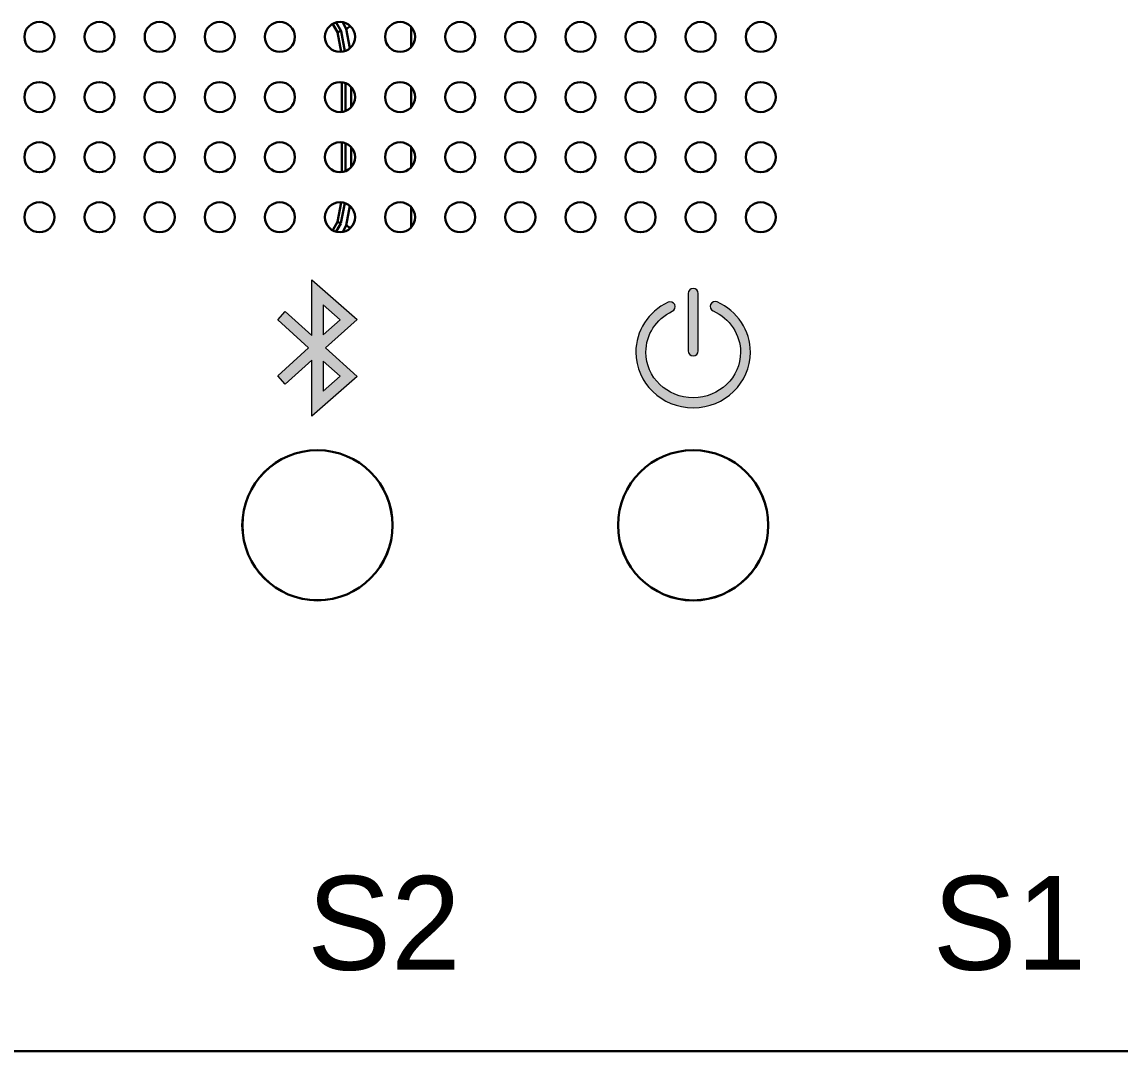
# Model space of a CAD drawing. Header units: inches. Extents: x 59 to 754, y 172 to 990.
# Drawn here: x 493.6 to 604.1, y 460.3 to 563.9 of the extents above; entities that cross this region are included whole.
import ezdxf

# ---------------------------------------------------------------- set-up
doc = ezdxf.new("R2010")
doc.units = ezdxf.units.IN
doc.header["$MEASUREMENT"] = 0
doc.layers.add('svg15406', color=7, linetype='Continuous')

# ---------------------------------------------------------------- blocks, each defined once
blk = doc.blocks.new('block 4')
at = {"layer": 'svg15406', "color": 7, "lineweight": 30, "true_color": 0xffffff}
for points in [[(561.14, 520.77), (556.96, 520.77), (553.58, 517.38), (553.58, 513.21), (553.59, 509.04), (556.97, 505.66), (561.14, 505.65)], [(561.14, 505.65), (565.31, 505.66), (568.69, 509.05), (568.69, 513.22), (568.68, 517.39), (565.3, 520.77), (561.14, 520.77)]]:
    blk.add_open_spline(points, degree=3, knots=[0, 0, 0, 0, 1, 1, 1, 2, 2, 2, 2], dxfattribs=at)
blk = doc.blocks.new('block 5')
at = {"layer": 'svg15406', "color": 7, "lineweight": 30, "true_color": 0xffffff}
for points in [[(523.34, 520.77), (519.17, 520.77), (515.78, 517.38), (515.79, 513.21), (515.79, 509.04), (519.17, 505.66), (523.34, 505.65)], [(523.34, 505.65), (527.52, 505.66), (530.9, 509.05), (530.89, 513.22), (530.89, 517.39), (527.51, 520.77), (523.34, 520.77)]]:
    blk.add_open_spline(points, degree=3, knots=[0, 0, 0, 0, 1, 1, 1, 2, 2, 2, 2], dxfattribs=at)
blk = doc.blocks.new('block 19')
at = {"layer": 'svg15406', "color": 7, "true_color": 0xffffff, "insert": (585.24, 468.34), "char_height": 9.44, "attachment_point": 7}
blk.add_mtext('\\fEthnocentricRg-Regular|b0|i0|c0|p34;\\W1;S1', dxfattribs=at)
blk = doc.blocks.new('block 20')
at = {"layer": 'svg15406', "color": 7, "true_color": 0xffffff, "insert": (522.32, 468.34), "char_height": 9.44, "attachment_point": 7}
blk.add_mtext('\\fEthnocentricRg-Regular|b0|i0|c0|p34;\\W1;S2', dxfattribs=at)
blk = doc.blocks.new('block 25')
at = {"layer": 'svg15406', "true_color": 0xffffff}
h = blk.add_hatch(color=7, dxfattribs=at)
h.paths.add_polyline_path([(522.77, 532.31), (522.77, 537.91), (527.35, 533.91), (524.15, 531.06), (527.35, 528.19), (522.77, 524.18), (522.77, 529.81), (520.1, 527.41), (519.34, 528.25), (522.44, 531.06), (519.34, 533.87), (520.1, 534.72)])
h.paths.add_polyline_path([(523.91, 526.7), (525.62, 528.2), (523.91, 529.73)])
h.paths.add_polyline_path([(523.91, 532.39), (525.61, 533.9), (523.91, 535.39)])
at = {"layer": 'svg15406', "lineweight": 0}
for points in [[(522.77, 532.31), (522.77, 537.91), (527.35, 533.91), (524.15, 531.06), (527.35, 528.19), (522.77, 524.18), (522.77, 529.81), (520.1, 527.41), (519.34, 528.25), (522.44, 531.06), (519.34, 533.87), (520.1, 534.72), (522.77, 532.31)], [(523.91, 532.39), (525.61, 533.9), (523.91, 535.39), (523.91, 532.39)], [(523.91, 526.7), (525.62, 528.2), (523.91, 529.73), (523.91, 526.7)]]:
    blk.add_lwpolyline(points, dxfattribs=at)
blk = doc.blocks.new('block 28')
at = {"layer": 'svg15406', "true_color": 0xffffff}
h = blk.add_hatch(color=7, dxfattribs=at)
h.dxf.hatch_style = 2
edge = h.paths.add_edge_path()
edge.add_spline(control_points=[(561.14, 530.26), (560.86, 530.26), (560.64, 530.49), (560.64, 530.76), (560.64, 530.76), (560.64, 536.55), (560.64, 536.55), (560.64, 536.83), (560.86, 537.05), (561.14, 537.05), (561.41, 537.05), (561.64, 536.83), (561.64, 536.55), (561.64, 536.55), (561.64, 530.76), (561.64, 530.76), (561.64, 530.49), (561.41, 530.26), (561.14, 530.26)], knot_values=[0, 0, 0, 0, 1, 1, 1, 2, 2, 2, 3, 3, 3, 4, 4, 4, 5, 5, 5, 6, 6, 6, 6], degree=3, periodic=1)
h = blk.add_hatch(color=7, dxfattribs=at)
h.dxf.hatch_style = 2
edge = h.paths.add_edge_path()
edge.add_spline(control_points=[(561.14, 525.04), (557.96, 525.04), (555.37, 527.54), (555.37, 530.62), (555.37, 532.78), (556.61, 534.7), (558.61, 535.65), (558.86, 535.77), (559.16, 535.66), (559.28, 535.41), (559.4, 535.16), (559.29, 534.86), (559.04, 534.74), (557.4, 533.96), (556.38, 532.39), (556.38, 530.62), (556.38, 528.1), (558.51, 526.04), (561.14, 526.04), (563.76, 526.04), (565.9, 528.1), (565.9, 530.62), (565.9, 532.4), (564.82, 534.03), (563.14, 534.78), (562.89, 534.89), (562.78, 535.19), (562.89, 535.44), (563, 535.7), (563.3, 535.81), (563.55, 535.69), (565.59, 534.78), (566.9, 532.79), (566.9, 530.62), (566.9, 527.54), (564.31, 525.04), (561.14, 525.04)], knot_values=[0, 0, 0, 0, 1, 1, 1, 2, 2, 2, 3, 3, 3, 4, 4, 4, 5, 5, 5, 6, 6, 6, 7, 7, 7, 8, 8, 8, 9, 9, 9, 10, 10, 10, 11, 11, 11, 12, 12, 12, 12], degree=3, periodic=1)
at = {"layer": 'svg15406', "lineweight": 0}
for points, knots in [([(561.14, 530.26), (560.86, 530.26), (560.64, 530.49), (560.64, 530.76), (560.64, 530.76), (560.64, 536.55), (560.64, 536.55), (560.64, 536.83), (560.86, 537.05), (561.14, 537.05), (561.41, 537.05), (561.64, 536.83), (561.64, 536.55), (561.64, 536.55), (561.64, 530.76), (561.64, 530.76), (561.64, 530.49), (561.41, 530.26), (561.14, 530.26)], [0, 0, 0, 0, 1, 1, 1, 2, 2, 2, 3, 3, 3, 4, 4, 4, 5, 5, 5, 6, 6, 6, 6]), ([(561.14, 525.04), (557.96, 525.04), (555.37, 527.54), (555.37, 530.62), (555.37, 532.78), (556.61, 534.7), (558.61, 535.65), (558.86, 535.77), (559.16, 535.66), (559.28, 535.41), (559.4, 535.16), (559.29, 534.86), (559.04, 534.74), (557.4, 533.96), (556.38, 532.39), (556.38, 530.62), (556.38, 528.1), (558.51, 526.04), (561.14, 526.04), (563.76, 526.04), (565.9, 528.1), (565.9, 530.62), (565.9, 532.4), (564.82, 534.03), (563.14, 534.78), (562.89, 534.89), (562.78, 535.19), (562.89, 535.44), (563, 535.7), (563.3, 535.81), (563.55, 535.69), (565.59, 534.78), (566.9, 532.79), (566.9, 530.62), (566.9, 527.54), (564.31, 525.04), (561.14, 525.04)], [0, 0, 0, 0, 1, 1, 1, 2, 2, 2, 3, 3, 3, 4, 4, 4, 5, 5, 5, 6, 6, 6, 7, 7, 7, 8, 8, 8, 9, 9, 9, 10, 10, 10, 11, 11, 11, 12, 12, 12, 12])]:
    blk.add_open_spline(points, degree=3, knots=knots, dxfattribs=at)
blk = doc.blocks.new('block 27')
at = {"layer": 'svg15406'}
blk.add_blockref('block 28', (0, 0), dxfattribs=at)
blk = doc.blocks.new('block 26')
at = {"layer": 'svg15406'}
blk.add_blockref('block 27', (0, 0), dxfattribs=at)

msp = doc.modelspace()

# ---------------------------------------------------------------- linework, layer by layer
at = {"layer": 'svg15406', "color": 250, "lineweight": 30, "true_color": 0x414141}
for points in [[(525.35, 562.82), (524.88, 563.64)], [(525.71, 560.85), (525.35, 562.82)], [(525.79, 554.82), (525.79, 557.77)], [(525.79, 548.77), (525.79, 551.73)], [(525.35, 543.73), (525.71, 545.69)], [(524.88, 542.91), (525.35, 543.73)]]:
    msp.add_lwpolyline(points, dxfattribs=at)
at = {"layer": 'svg15406', "color": 7, "lineweight": 30, "true_color": 0xffffff}
for points in [[(525.71, 562.93), (525.23, 563.79)], [(526.23, 563.16), (525.88, 563.8)], [(526.08, 560.92), (525.71, 562.93)], [(526.59, 561.21), (526.23, 563.16)], [(532.78, 561.33), (532.78, 563.36)], [(526.16, 554.91), (526.16, 557.7)], [(526.73, 555.29), (526.73, 557.28)], [(532.78, 555.29), (532.78, 557.31)], [(526.16, 548.86), (526.16, 551.66)], [(526.73, 549.24), (526.73, 551.24)], [(532.78, 549.24), (532.78, 551.27)], [(525.7, 543.6), (526.08, 545.63)], [(526.23, 543.39), (526.59, 545.34)], [(532.78, 543.19), (532.78, 545.22)], [(525.23, 542.77), (525.7, 543.59)], [(525.88, 542.75), (526.23, 543.39)], [(655.62, 460.3), (353.26, 460.3)]]:
    msp.add_lwpolyline(points, dxfattribs=at)
for points, knots in [([(495.37, 563.86), (494.54, 563.86), (493.86, 563.18), (493.86, 562.35), (493.86, 561.51), (494.54, 560.84), (495.37, 560.84)], [0, 0, 0, 0, 1, 1, 1, 2, 2, 2, 2]), ([(495.37, 560.84), (496.21, 560.84), (496.88, 561.51), (496.88, 562.35), (496.88, 563.18), (496.21, 563.86), (495.37, 563.86)], [0, 0, 0, 0, 1, 1, 1, 2, 2, 2, 2]), ([(501.42, 563.86), (500.58, 563.86), (499.91, 563.18), (499.91, 562.35), (499.91, 561.51), (500.59, 560.84), (501.42, 560.84)], [0, 0, 0, 0, 1, 1, 1, 2, 2, 2, 2]), ([(501.42, 560.84), (502.25, 560.84), (502.93, 561.51), (502.93, 562.35), (502.93, 563.18), (502.25, 563.86), (501.42, 563.86)], [0, 0, 0, 0, 1, 1, 1, 2, 2, 2, 2]), ([(507.47, 563.86), (506.63, 563.86), (505.96, 563.18), (505.96, 562.35), (505.96, 561.51), (506.63, 560.84), (507.47, 560.84)], [0, 0, 0, 0, 1, 1, 1, 2, 2, 2, 2]), ([(507.47, 560.84), (508.3, 560.84), (508.98, 561.51), (508.98, 562.35), (508.98, 563.18), (508.3, 563.86), (507.47, 563.86)], [0, 0, 0, 0, 1, 1, 1, 2, 2, 2, 2]), ([(513.51, 563.86), (512.68, 563.86), (512, 563.18), (512, 562.35), (512, 561.51), (512.68, 560.84), (513.51, 560.84)], [0, 0, 0, 0, 1, 1, 1, 2, 2, 2, 2]), ([(513.51, 560.84), (514.35, 560.84), (515.02, 561.51), (515.02, 562.35), (515.02, 563.18), (514.35, 563.86), (513.51, 563.86)], [0, 0, 0, 0, 1, 1, 1, 2, 2, 2, 2]), ([(519.56, 563.86), (518.73, 563.86), (518.05, 563.18), (518.05, 562.35), (518.05, 561.51), (518.73, 560.84), (519.56, 560.84)], [0, 0, 0, 0, 1, 1, 1, 2, 2, 2, 2]), ([(519.56, 560.84), (520.4, 560.84), (521.07, 561.51), (521.07, 562.35), (521.07, 563.18), (520.39, 563.86), (519.56, 563.86)], [0, 0, 0, 0, 1, 1, 1, 2, 2, 2, 2]), ([(525.61, 563.86), (524.77, 563.86), (524.1, 563.18), (524.1, 562.35), (524.1, 561.51), (524.77, 560.84), (525.61, 560.84)], [0, 0, 0, 0, 1, 1, 1, 2, 2, 2, 2]), ([(525.61, 560.84), (526.44, 560.84), (527.12, 561.51), (527.12, 562.35), (527.12, 563.18), (526.44, 563.86), (525.61, 563.86)], [0, 0, 0, 0, 1, 1, 1, 2, 2, 2, 2]), ([(531.66, 563.86), (530.82, 563.86), (530.14, 563.18), (530.15, 562.35), (530.15, 561.51), (530.82, 560.84), (531.66, 560.84)], [0, 0, 0, 0, 1, 1, 1, 2, 2, 2, 2]), ([(531.66, 560.84), (532.49, 560.84), (533.17, 561.51), (533.17, 562.35), (533.16, 563.18), (532.49, 563.86), (531.66, 563.86)], [0, 0, 0, 0, 1, 1, 1, 2, 2, 2, 2]), ([(537.7, 563.86), (536.87, 563.86), (536.19, 563.18), (536.19, 562.35), (536.19, 561.51), (536.87, 560.84), (537.7, 560.84)], [0, 0, 0, 0, 1, 1, 1, 2, 2, 2, 2]), ([(537.7, 560.84), (538.54, 560.84), (539.21, 561.51), (539.21, 562.35), (539.21, 563.18), (538.54, 563.86), (537.7, 563.86)], [0, 0, 0, 0, 1, 1, 1, 2, 2, 2, 2]), ([(543.75, 563.86), (542.91, 563.86), (542.24, 563.18), (542.24, 562.35), (542.24, 561.51), (542.92, 560.84), (543.75, 560.84)], [0, 0, 0, 0, 1, 1, 1, 2, 2, 2, 2]), ([(543.75, 560.84), (544.58, 560.84), (545.26, 561.51), (545.26, 562.35), (545.26, 563.18), (544.58, 563.86), (543.75, 563.86)], [0, 0, 0, 0, 1, 1, 1, 2, 2, 2, 2]), ([(549.8, 563.86), (548.96, 563.86), (548.29, 563.18), (548.29, 562.35), (548.29, 561.51), (548.96, 560.84), (549.8, 560.84)], [0, 0, 0, 0, 1, 1, 1, 2, 2, 2, 2]), ([(549.8, 560.84), (550.63, 560.84), (551.31, 561.51), (551.31, 562.35), (551.31, 563.18), (550.63, 563.86), (549.8, 563.86)], [0, 0, 0, 0, 1, 1, 1, 2, 2, 2, 2]), ([(555.84, 563.86), (555.01, 563.86), (554.33, 563.18), (554.33, 562.35), (554.33, 561.51), (555.01, 560.84), (555.84, 560.84)], [0, 0, 0, 0, 1, 1, 1, 2, 2, 2, 2]), ([(555.84, 560.84), (556.68, 560.84), (557.36, 561.51), (557.35, 562.35), (557.35, 563.18), (556.68, 563.86), (555.84, 563.86)], [0, 0, 0, 0, 1, 1, 1, 2, 2, 2, 2]), ([(561.89, 563.86), (561.06, 563.86), (560.38, 563.18), (560.38, 562.35), (560.38, 561.51), (561.06, 560.84), (561.89, 560.84)], [0, 0, 0, 0, 1, 1, 1, 2, 2, 2, 2]), ([(561.89, 560.84), (562.73, 560.84), (563.4, 561.51), (563.4, 562.35), (563.4, 563.18), (562.73, 563.86), (561.89, 563.86)], [0, 0, 0, 0, 1, 1, 1, 2, 2, 2, 2]), ([(567.94, 563.86), (567.1, 563.86), (566.43, 563.18), (566.43, 562.35), (566.43, 561.51), (567.11, 560.84), (567.94, 560.84)], [0, 0, 0, 0, 1, 1, 1, 2, 2, 2, 2]), ([(567.94, 560.84), (568.77, 560.84), (569.45, 561.51), (569.45, 562.35), (569.45, 563.18), (568.77, 563.86), (567.94, 563.86)], [0, 0, 0, 0, 1, 1, 1, 2, 2, 2, 2]), ([(525.35, 562.82), (525.38, 562.84), (525.41, 562.85), (525.44, 562.86), (525.46, 562.87), (525.49, 562.88), (525.51, 562.89), (525.54, 562.89), (525.56, 562.9), (525.58, 562.91), (525.6, 562.91), (525.61, 562.92), (525.63, 562.92), (525.66, 562.93), (525.68, 562.94), (525.69, 562.94), (525.7, 562.94), (525.71, 562.93), (525.71, 562.93)], [0, 0, 0, 0, 1, 1, 1, 2, 2, 2, 3, 3, 3, 4, 4, 4, 5, 5, 5, 6, 6, 6, 6]), ([(496.88, 556.3), (496.88, 557.14), (496.21, 557.81), (495.37, 557.81), (494.54, 557.81), (493.86, 557.13), (493.86, 556.3)], [0, 0, 0, 0, 1, 1, 1, 2, 2, 2, 2]), ([(502.93, 556.3), (502.93, 557.14), (502.25, 557.81), (501.42, 557.81), (500.58, 557.81), (499.91, 557.13), (499.91, 556.3)], [0, 0, 0, 0, 1, 1, 1, 2, 2, 2, 2]), ([(508.98, 556.3), (508.98, 557.14), (508.3, 557.81), (507.46, 557.81), (506.63, 557.81), (505.96, 557.13), (505.95, 556.3)], [0, 0, 0, 0, 1, 1, 1, 2, 2, 2, 2]), ([(515.03, 556.3), (515.02, 557.14), (514.35, 557.81), (513.51, 557.81), (512.68, 557.81), (512, 557.13), (512, 556.3)], [0, 0, 0, 0, 1, 1, 1, 2, 2, 2, 2]), ([(521.07, 556.3), (521.07, 557.14), (520.39, 557.81), (519.56, 557.81), (518.73, 557.81), (518.05, 557.13), (518.05, 556.3)], [0, 0, 0, 0, 1, 1, 1, 2, 2, 2, 2]), ([(527.12, 556.3), (527.12, 557.14), (526.44, 557.81), (525.61, 557.81), (524.77, 557.81), (524.1, 557.13), (524.1, 556.3)], [0, 0, 0, 0, 1, 1, 1, 2, 2, 2, 2]), ([(533.17, 556.3), (533.17, 557.14), (532.49, 557.81), (531.65, 557.81), (530.82, 557.81), (530.14, 557.13), (530.14, 556.3)], [0, 0, 0, 0, 1, 1, 1, 2, 2, 2, 2]), ([(539.21, 556.3), (539.21, 557.14), (538.54, 557.81), (537.7, 557.81), (536.87, 557.81), (536.19, 557.13), (536.19, 556.3)], [0, 0, 0, 0, 1, 1, 1, 2, 2, 2, 2]), ([(545.26, 556.3), (545.26, 557.14), (544.58, 557.81), (543.75, 557.81), (542.91, 557.81), (542.24, 557.13), (542.24, 556.3)], [0, 0, 0, 0, 1, 1, 1, 2, 2, 2, 2]), ([(551.31, 556.3), (551.31, 557.14), (550.63, 557.81), (549.8, 557.81), (548.96, 557.81), (548.29, 557.13), (548.29, 556.3)], [0, 0, 0, 0, 1, 1, 1, 2, 2, 2, 2]), ([(557.36, 556.3), (557.36, 557.14), (556.68, 557.81), (555.84, 557.81), (555.01, 557.81), (554.33, 557.13), (554.33, 556.3)], [0, 0, 0, 0, 1, 1, 1, 2, 2, 2, 2]), ([(563.4, 556.3), (563.4, 557.14), (562.73, 557.81), (561.89, 557.81), (561.06, 557.81), (560.38, 557.13), (560.38, 556.3)], [0, 0, 0, 0, 1, 1, 1, 2, 2, 2, 2]), ([(569.45, 556.3), (569.45, 557.14), (568.77, 557.81), (567.94, 557.81), (567.1, 557.81), (566.43, 557.13), (566.43, 556.3)], [0, 0, 0, 0, 1, 1, 1, 2, 2, 2, 2]), ([(493.86, 556.3), (493.86, 555.47), (494.54, 554.79), (495.37, 554.79), (496.21, 554.79), (496.88, 555.47), (496.88, 556.3)], [0, 0, 0, 0, 1, 1, 1, 2, 2, 2, 2]), ([(499.91, 556.3), (499.91, 555.47), (500.59, 554.79), (501.42, 554.79), (502.25, 554.79), (502.93, 555.47), (502.93, 556.3)], [0, 0, 0, 0, 1, 1, 1, 2, 2, 2, 2]), ([(505.95, 556.3), (505.96, 555.47), (506.63, 554.79), (507.47, 554.79), (508.3, 554.79), (508.98, 555.47), (508.98, 556.3)], [0, 0, 0, 0, 1, 1, 1, 2, 2, 2, 2]), ([(512, 556.3), (512, 555.47), (512.68, 554.79), (513.52, 554.79), (514.35, 554.79), (515.02, 555.47), (515.03, 556.3)], [0, 0, 0, 0, 1, 1, 1, 2, 2, 2, 2]), ([(518.05, 556.3), (518.05, 555.47), (518.73, 554.79), (519.56, 554.79), (520.4, 554.79), (521.07, 555.47), (521.07, 556.3)], [0, 0, 0, 0, 1, 1, 1, 2, 2, 2, 2]), ([(524.1, 556.3), (524.1, 555.47), (524.77, 554.79), (525.61, 554.79), (526.44, 554.79), (527.12, 555.47), (527.12, 556.3)], [0, 0, 0, 0, 1, 1, 1, 2, 2, 2, 2]), ([(530.14, 556.3), (530.14, 555.47), (530.82, 554.79), (531.66, 554.79), (532.49, 554.79), (533.17, 555.47), (533.17, 556.3)], [0, 0, 0, 0, 1, 1, 1, 2, 2, 2, 2]), ([(536.19, 556.3), (536.19, 555.47), (536.87, 554.79), (537.7, 554.79), (538.54, 554.79), (539.21, 555.47), (539.21, 556.3)], [0, 0, 0, 0, 1, 1, 1, 2, 2, 2, 2]), ([(542.24, 556.3), (542.24, 555.47), (542.92, 554.79), (543.75, 554.79), (544.59, 554.79), (545.26, 555.47), (545.26, 556.3)], [0, 0, 0, 0, 1, 1, 1, 2, 2, 2, 2]), ([(548.29, 556.3), (548.29, 555.47), (548.96, 554.79), (549.8, 554.79), (550.63, 554.79), (551.31, 555.47), (551.31, 556.3)], [0, 0, 0, 0, 1, 1, 1, 2, 2, 2, 2]), ([(554.33, 556.3), (554.33, 555.47), (555.01, 554.79), (555.85, 554.79), (556.68, 554.79), (557.36, 555.47), (557.36, 556.3)], [0, 0, 0, 0, 1, 1, 1, 2, 2, 2, 2]), ([(560.38, 556.3), (560.38, 555.47), (561.06, 554.79), (561.89, 554.79), (562.73, 554.79), (563.4, 555.47), (563.4, 556.3)], [0, 0, 0, 0, 1, 1, 1, 2, 2, 2, 2]), ([(566.43, 556.3), (566.43, 555.47), (567.11, 554.79), (567.94, 554.79), (568.77, 554.79), (569.45, 555.47), (569.45, 556.3)], [0, 0, 0, 0, 1, 1, 1, 2, 2, 2, 2]), ([(496.88, 550.25), (496.88, 551.09), (496.21, 551.76), (495.37, 551.76), (494.54, 551.76), (493.86, 551.09), (493.86, 550.25)], [0, 0, 0, 0, 1, 1, 1, 2, 2, 2, 2]), ([(502.93, 550.25), (502.93, 551.09), (502.25, 551.76), (501.42, 551.76), (500.58, 551.76), (499.91, 551.09), (499.91, 550.25)], [0, 0, 0, 0, 1, 1, 1, 2, 2, 2, 2]), ([(508.98, 550.25), (508.98, 551.09), (508.3, 551.76), (507.46, 551.76), (506.63, 551.76), (505.96, 551.09), (505.95, 550.25)], [0, 0, 0, 0, 1, 1, 1, 2, 2, 2, 2]), ([(515.03, 550.25), (515.02, 551.09), (514.35, 551.76), (513.51, 551.76), (512.68, 551.76), (512, 551.09), (512, 550.25)], [0, 0, 0, 0, 1, 1, 1, 2, 2, 2, 2]), ([(521.07, 550.25), (521.07, 551.09), (520.39, 551.76), (519.56, 551.76), (518.73, 551.76), (518.05, 551.09), (518.05, 550.25)], [0, 0, 0, 0, 1, 1, 1, 2, 2, 2, 2]), ([(527.12, 550.25), (527.12, 551.09), (526.44, 551.76), (525.61, 551.76), (524.77, 551.76), (524.1, 551.09), (524.1, 550.25)], [0, 0, 0, 0, 1, 1, 1, 2, 2, 2, 2]), ([(533.17, 550.25), (533.17, 551.09), (532.49, 551.76), (531.65, 551.76), (530.82, 551.76), (530.14, 551.09), (530.14, 550.25)], [0, 0, 0, 0, 1, 1, 1, 2, 2, 2, 2]), ([(539.21, 550.25), (539.21, 551.09), (538.54, 551.76), (537.7, 551.76), (536.87, 551.76), (536.19, 551.09), (536.19, 550.25)], [0, 0, 0, 0, 1, 1, 1, 2, 2, 2, 2]), ([(545.26, 550.25), (545.26, 551.09), (544.58, 551.76), (543.75, 551.76), (542.91, 551.76), (542.24, 551.09), (542.24, 550.25)], [0, 0, 0, 0, 1, 1, 1, 2, 2, 2, 2]), ([(551.31, 550.25), (551.31, 551.09), (550.63, 551.76), (549.8, 551.76), (548.96, 551.76), (548.29, 551.09), (548.29, 550.25)], [0, 0, 0, 0, 1, 1, 1, 2, 2, 2, 2]), ([(557.36, 550.25), (557.36, 551.09), (556.68, 551.76), (555.84, 551.76), (555.01, 551.76), (554.33, 551.09), (554.33, 550.25)], [0, 0, 0, 0, 1, 1, 1, 2, 2, 2, 2]), ([(563.4, 550.25), (563.4, 551.09), (562.73, 551.76), (561.89, 551.76), (561.06, 551.76), (560.38, 551.09), (560.38, 550.25)], [0, 0, 0, 0, 1, 1, 1, 2, 2, 2, 2]), ([(569.45, 550.25), (569.45, 551.09), (568.77, 551.76), (567.94, 551.76), (567.1, 551.76), (566.43, 551.09), (566.43, 550.25)], [0, 0, 0, 0, 1, 1, 1, 2, 2, 2, 2]), ([(493.86, 550.25), (493.86, 549.42), (494.54, 548.74), (495.37, 548.74), (496.21, 548.74), (496.88, 549.42), (496.88, 550.25)], [0, 0, 0, 0, 1, 1, 1, 2, 2, 2, 2]), ([(499.91, 550.25), (499.91, 549.42), (500.59, 548.74), (501.42, 548.74), (502.25, 548.74), (502.93, 549.42), (502.93, 550.25)], [0, 0, 0, 0, 1, 1, 1, 2, 2, 2, 2]), ([(505.95, 550.25), (505.96, 549.42), (506.63, 548.74), (507.47, 548.74), (508.3, 548.74), (508.98, 549.42), (508.98, 550.25)], [0, 0, 0, 0, 1, 1, 1, 2, 2, 2, 2]), ([(512, 550.25), (512, 549.42), (512.68, 548.74), (513.52, 548.74), (514.35, 548.74), (515.02, 549.42), (515.03, 550.25)], [0, 0, 0, 0, 1, 1, 1, 2, 2, 2, 2]), ([(518.05, 550.25), (518.05, 549.42), (518.73, 548.74), (519.56, 548.74), (520.4, 548.74), (521.07, 549.42), (521.07, 550.25)], [0, 0, 0, 0, 1, 1, 1, 2, 2, 2, 2]), ([(524.1, 550.25), (524.1, 549.42), (524.77, 548.74), (525.61, 548.74), (526.44, 548.74), (527.12, 549.42), (527.12, 550.25)], [0, 0, 0, 0, 1, 1, 1, 2, 2, 2, 2]), ([(530.14, 550.25), (530.14, 549.42), (530.82, 548.74), (531.66, 548.74), (532.49, 548.74), (533.17, 549.42), (533.17, 550.25)], [0, 0, 0, 0, 1, 1, 1, 2, 2, 2, 2]), ([(536.19, 550.25), (536.19, 549.42), (536.87, 548.74), (537.7, 548.74), (538.54, 548.74), (539.21, 549.42), (539.21, 550.25)], [0, 0, 0, 0, 1, 1, 1, 2, 2, 2, 2]), ([(542.24, 550.25), (542.24, 549.42), (542.92, 548.74), (543.75, 548.74), (544.59, 548.74), (545.26, 549.42), (545.26, 550.25)], [0, 0, 0, 0, 1, 1, 1, 2, 2, 2, 2]), ([(548.29, 550.25), (548.29, 549.42), (548.96, 548.74), (549.8, 548.74), (550.63, 548.74), (551.31, 549.42), (551.31, 550.25)], [0, 0, 0, 0, 1, 1, 1, 2, 2, 2, 2]), ([(554.33, 550.25), (554.33, 549.42), (555.01, 548.74), (555.85, 548.74), (556.68, 548.74), (557.36, 549.42), (557.36, 550.25)], [0, 0, 0, 0, 1, 1, 1, 2, 2, 2, 2]), ([(560.38, 550.25), (560.38, 549.42), (561.06, 548.74), (561.89, 548.74), (562.73, 548.74), (563.4, 549.42), (563.4, 550.25)], [0, 0, 0, 0, 1, 1, 1, 2, 2, 2, 2]), ([(566.43, 550.25), (566.43, 549.42), (567.11, 548.74), (567.94, 548.74), (568.77, 548.74), (569.45, 549.42), (569.45, 550.25)], [0, 0, 0, 0, 1, 1, 1, 2, 2, 2, 2]), ([(496.88, 544.21), (496.88, 545.04), (496.21, 545.72), (495.37, 545.72), (494.54, 545.72), (493.86, 545.04), (493.86, 544.21)], [0, 0, 0, 0, 1, 1, 1, 2, 2, 2, 2]), ([(502.93, 544.21), (502.93, 545.04), (502.25, 545.72), (501.42, 545.72), (500.58, 545.72), (499.91, 545.04), (499.91, 544.21)], [0, 0, 0, 0, 1, 1, 1, 2, 2, 2, 2]), ([(508.98, 544.21), (508.98, 545.04), (508.3, 545.72), (507.46, 545.72), (506.63, 545.72), (505.96, 545.04), (505.95, 544.21)], [0, 0, 0, 0, 1, 1, 1, 2, 2, 2, 2]), ([(515.03, 544.21), (515.02, 545.04), (514.35, 545.72), (513.51, 545.72), (512.68, 545.72), (512, 545.04), (512, 544.21)], [0, 0, 0, 0, 1, 1, 1, 2, 2, 2, 2]), ([(521.07, 544.21), (521.07, 545.04), (520.39, 545.72), (519.56, 545.72), (518.73, 545.72), (518.05, 545.04), (518.05, 544.21)], [0, 0, 0, 0, 1, 1, 1, 2, 2, 2, 2]), ([(527.12, 544.21), (527.12, 545.04), (526.44, 545.72), (525.61, 545.72), (524.77, 545.72), (524.1, 545.04), (524.1, 544.21)], [0, 0, 0, 0, 1, 1, 1, 2, 2, 2, 2]), ([(533.17, 544.21), (533.17, 545.04), (532.49, 545.72), (531.65, 545.72), (530.82, 545.72), (530.14, 545.04), (530.14, 544.21)], [0, 0, 0, 0, 1, 1, 1, 2, 2, 2, 2]), ([(539.21, 544.21), (539.21, 545.04), (538.54, 545.72), (537.7, 545.72), (536.87, 545.72), (536.19, 545.04), (536.19, 544.21)], [0, 0, 0, 0, 1, 1, 1, 2, 2, 2, 2]), ([(545.26, 544.21), (545.26, 545.04), (544.58, 545.72), (543.75, 545.72), (542.91, 545.72), (542.24, 545.04), (542.24, 544.21)], [0, 0, 0, 0, 1, 1, 1, 2, 2, 2, 2]), ([(551.31, 544.21), (551.31, 545.04), (550.63, 545.72), (549.8, 545.72), (548.96, 545.72), (548.29, 545.04), (548.29, 544.21)], [0, 0, 0, 0, 1, 1, 1, 2, 2, 2, 2]), ([(557.36, 544.21), (557.36, 545.04), (556.68, 545.72), (555.84, 545.72), (555.01, 545.72), (554.33, 545.04), (554.33, 544.21)], [0, 0, 0, 0, 1, 1, 1, 2, 2, 2, 2]), ([(563.4, 544.21), (563.4, 545.04), (562.73, 545.72), (561.89, 545.72), (561.06, 545.72), (560.38, 545.04), (560.38, 544.21)], [0, 0, 0, 0, 1, 1, 1, 2, 2, 2, 2]), ([(569.45, 544.21), (569.45, 545.04), (568.77, 545.72), (567.94, 545.72), (567.1, 545.72), (566.43, 545.04), (566.43, 544.21)], [0, 0, 0, 0, 1, 1, 1, 2, 2, 2, 2]), ([(493.86, 544.21), (493.86, 543.37), (494.54, 542.69), (495.37, 542.7), (496.21, 542.7), (496.88, 543.37), (496.88, 544.21)], [0, 0, 0, 0, 1, 1, 1, 2, 2, 2, 2]), ([(499.91, 544.21), (499.91, 543.37), (500.59, 542.69), (501.42, 542.7), (502.25, 542.7), (502.93, 543.37), (502.93, 544.21)], [0, 0, 0, 0, 1, 1, 1, 2, 2, 2, 2]), ([(505.95, 544.21), (505.96, 543.37), (506.63, 542.69), (507.47, 542.7), (508.3, 542.7), (508.98, 543.37), (508.98, 544.21)], [0, 0, 0, 0, 1, 1, 1, 2, 2, 2, 2]), ([(512, 544.21), (512, 543.37), (512.68, 542.69), (513.52, 542.7), (514.35, 542.7), (515.02, 543.37), (515.03, 544.21)], [0, 0, 0, 0, 1, 1, 1, 2, 2, 2, 2]), ([(518.05, 544.21), (518.05, 543.37), (518.73, 542.69), (519.56, 542.7), (520.4, 542.7), (521.07, 543.37), (521.07, 544.21)], [0, 0, 0, 0, 1, 1, 1, 2, 2, 2, 2]), ([(524.1, 544.21), (524.1, 543.37), (524.77, 542.69), (525.61, 542.7), (526.44, 542.7), (527.12, 543.37), (527.12, 544.21)], [0, 0, 0, 0, 1, 1, 1, 2, 2, 2, 2]), ([(525.35, 543.73), (525.4, 543.71), (525.44, 543.69), (525.48, 543.68), (525.53, 543.66), (525.57, 543.65), (525.6, 543.63), (525.63, 543.62), (525.66, 543.61), (525.67, 543.6), (525.69, 543.6), (525.7, 543.6), (525.7, 543.6)], [0, 0, 0, 0, 1, 1, 1, 2, 2, 2, 3, 3, 3, 4, 4, 4, 4]), ([(530.14, 544.21), (530.14, 543.37), (530.82, 542.69), (531.66, 542.7), (532.49, 542.7), (533.17, 543.37), (533.17, 544.21)], [0, 0, 0, 0, 1, 1, 1, 2, 2, 2, 2]), ([(536.19, 544.21), (536.19, 543.37), (536.87, 542.69), (537.7, 542.7), (538.54, 542.7), (539.21, 543.37), (539.21, 544.21)], [0, 0, 0, 0, 1, 1, 1, 2, 2, 2, 2]), ([(542.24, 544.21), (542.24, 543.37), (542.92, 542.69), (543.75, 542.7), (544.59, 542.7), (545.26, 543.37), (545.26, 544.21)], [0, 0, 0, 0, 1, 1, 1, 2, 2, 2, 2]), ([(548.29, 544.21), (548.29, 543.37), (548.96, 542.69), (549.8, 542.7), (550.63, 542.7), (551.31, 543.37), (551.31, 544.21)], [0, 0, 0, 0, 1, 1, 1, 2, 2, 2, 2]), ([(554.33, 544.21), (554.33, 543.37), (555.01, 542.69), (555.85, 542.7), (556.68, 542.7), (557.36, 543.37), (557.36, 544.21)], [0, 0, 0, 0, 1, 1, 1, 2, 2, 2, 2]), ([(560.38, 544.21), (560.38, 543.37), (561.06, 542.69), (561.89, 542.7), (562.73, 542.7), (563.4, 543.37), (563.4, 544.21)], [0, 0, 0, 0, 1, 1, 1, 2, 2, 2, 2]), ([(566.43, 544.21), (566.43, 543.37), (567.11, 542.69), (567.94, 542.7), (568.77, 542.7), (569.45, 543.37), (569.45, 544.21)], [0, 0, 0, 0, 1, 1, 1, 2, 2, 2, 2]), ([(530.9, 513.21), (530.9, 517.39), (527.51, 520.77), (523.33, 520.77), (519.16, 520.76), (515.79, 517.38), (515.78, 513.21)], [0, 0, 0, 0, 1, 1, 1, 2, 2, 2, 2]), ([(568.69, 513.21), (568.69, 517.39), (565.31, 520.77), (561.14, 520.77), (556.96, 520.77), (553.58, 517.39), (553.58, 513.21)], [0, 0, 0, 0, 1, 1, 1, 2, 2, 2, 2]), ([(515.78, 513.21), (515.79, 509.04), (519.17, 505.66), (523.35, 505.66), (527.52, 505.67), (530.9, 509.04), (530.9, 513.21)], [0, 0, 0, 0, 1, 1, 1, 2, 2, 2, 2]), ([(553.58, 513.21), (553.58, 509.04), (556.96, 505.65), (561.14, 505.65), (565.31, 505.65), (568.69, 509.04), (568.69, 513.21)], [0, 0, 0, 0, 1, 1, 1, 2, 2, 2, 2])]:
    msp.add_open_spline(points, degree=3, knots=knots, dxfattribs=at)
at = {"layer": 'svg15406', "color": 250, "lineweight": 30, "true_color": 0x414141}
for points in [[(526.23, 563.16), (526.34, 563.23), (526.45, 563.3), (526.61, 563.39), (526.62, 563.4), (526.64, 563.41), (526.66, 563.42)], [(526.23, 543.39), (526.34, 543.32), (526.45, 543.25), (526.61, 543.16), (526.62, 543.15), (526.64, 543.14), (526.65, 543.13)]]:
    msp.add_open_spline(points, degree=3, knots=[0, 0, 0, 0, 1, 1, 1, 2, 2, 2, 2], dxfattribs=at)

# ---------------------------------------------------------------- block references
at = {"layer": 'svg15406'}
for name in ['block 25', 'block 26', 'block 5', 'block 4', 'block 20', 'block 19']:
    msp.add_blockref(name, (0, 0), dxfattribs=at)

doc.saveas('drawing.dxf')
